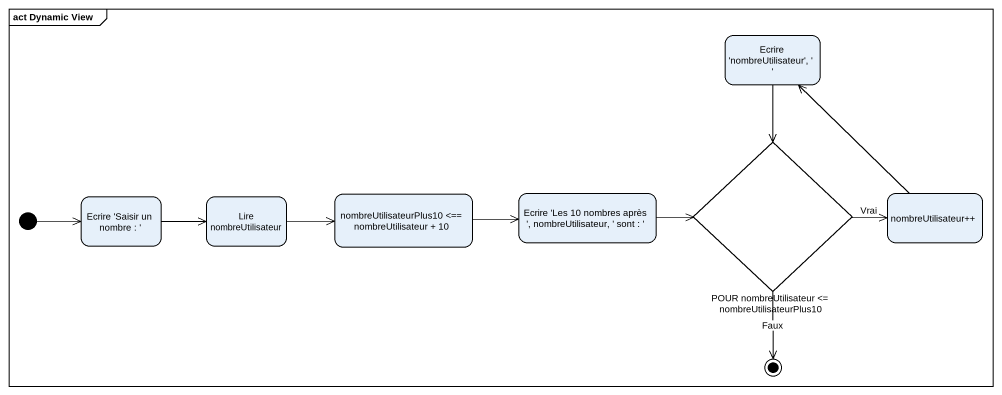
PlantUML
@startuml
mainframe act Dynamic View
hide empty description
state "Ecrire 'nombreUtilisateur', ' '" as Ecrire_nombreUtilisateur
state "POUR nombreUtilisateur <= nombreUtilisateurPlus10" as POUR_nombreUtilisateur <<choice>>
state "Ecrire 'Saisir un nombre : '" as Ecrire_Saisir_un_nombre
state "Lire nombreUtilisateur" as Lire_nombreUtilisateur
state "nombreUtilisateurPlus10 <== nombreUtilisateur + 10" as nombreUtilisateurPlus10
state "Ecrire 'Les 10 nombres après ', nombreUtilisateur, ' sont : '" as Ecrire_Les_10_nombres_après
state "nombreUtilisateur++" as nombreUtilisateur
[*] -right-> Ecrire_Saisir_un_nombre
Ecrire_nombreUtilisateur --> POUR_nombreUtilisateur
POUR_nombreUtilisateur -right-> nombreUtilisateur : Vrai
Ecrire_Saisir_un_nombre -right-> Lire_nombreUtilisateur
Lire_nombreUtilisateur -right-> nombreUtilisateurPlus10
nombreUtilisateurPlus10 -right-> Ecrire_Les_10_nombres_après
Ecrire_Les_10_nombres_après -right-> POUR_nombreUtilisateur
nombreUtilisateur -up-> Ecrire_nombreUtilisateur
POUR_nombreUtilisateur --> [*] : Faux
@enduml
